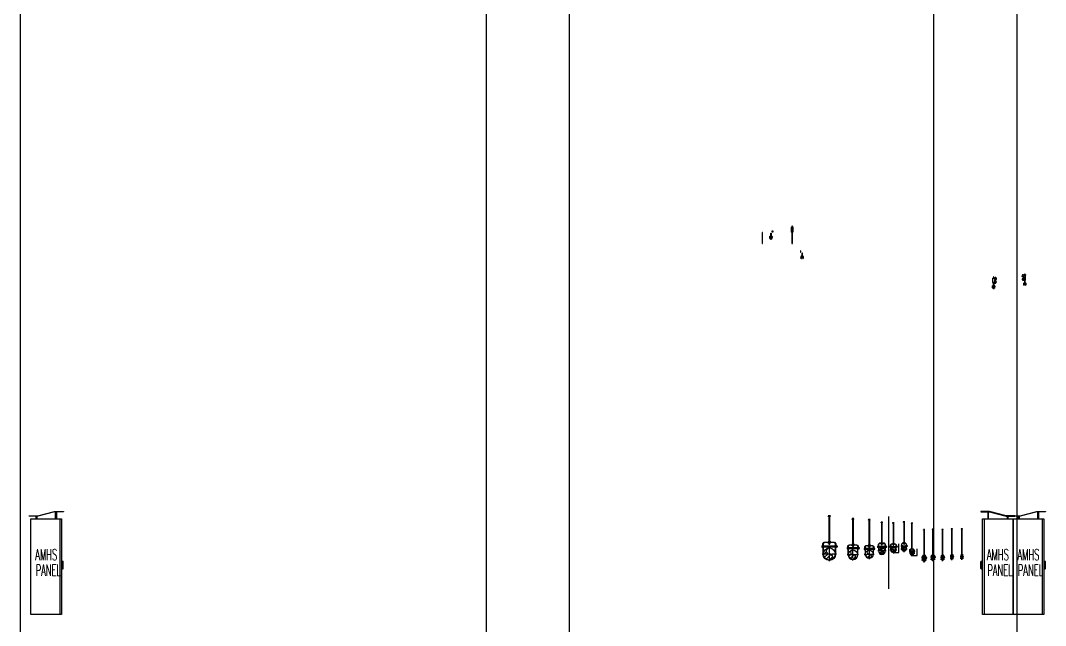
# Model space of a CAD drawing. Header units: millimetres. Extents: x -192235 to 515711, y 45168 to 947868.
# Drawn here: x 149161 to 167633, y 625148 to 636057 of the extents above; entities that cross this region are included whole.
import ezdxf
from ezdxf.enums import TextEntityAlignment as Align

# ---------------------------------------------------------------- set-up
doc = ezdxf.new("R2010")
doc.units = ezdxf.units.MM
doc.header["$LTSCALE"] = 1000
doc.linetypes.add('CENTER', pattern=[50.8, 31.75, -6.35, 6.35, -6.35])
doc.linetypes.add('CENTER2', pattern=[1.125, 0.75, -0.125, 0.125, -0.125])
for name, color, linetype in [('e-eq-100P', 4, 'Continuous'), ('M-PIPE', 3, 'Continuous'), ('MPPIPE', 100, 'Continuous'), ('SM-SEC-Cm$0$SUPPORT', 2, 'Continuous'), ('SUPPORT', 2, 'Continuous')]:
    doc.layers.add(name, color=color, linetype=linetype)
doc.styles.add('aa-txt', font='simplex.shx', dxfattribs={"width": 0.7, "bigfont": 'chineset.shx'})

# ---------------------------------------------------------------- blocks, each defined once
blk = doc.blocks.new('Nut-M10')
for p, q in [((-9, 3), (-11, 2)), ((-11, 2), (-11, 1)), ((-10, 2), (10, 2)), ((-10, 0), (10, 0)), ((-9, 9), (-9, 3)), ((6, 10), (-6, 10)), ((-4, 9), (-4, 3)), ((4, 3), (4, 9)), ((9, 9), (9, 3)), ((9, 3), (11, 2)), ((11, 2), (11, 1))]:
    blk.add_line(p, q)
for centre, radius, start, end in [((-10, 2), 0.5, 90, 180), ((-10, 1), 0.5, 180, 270), ((-6, 7), 3.33, 49.441, 130.559), ((-6, 5), 3.33, 229.441, 310.559), ((0, -2), 12.1, 69.065, 110.935), ((0, 14), 12.1, 249.065, 290.935), ((6, 7), 3.33, 49.441, 130.559), ((6, 5), 3.33, 229.441, 310.559), ((10, 2), 0.5, 0, 90), ((10, 1), 0.5, 270, 0)]:
    blk.add_arc(centre, radius, start, end)
blk = doc.blocks.new('Nut-M8')
for p, q in [((-9, 2), (9, 2)), ((-8, 2), (-9, 2)), ((-9, 1), (-9, 0)), ((-9, 0), (9, 0)), ((-8, 7), (-8, 2)), ((6, 8), (-6, 8)), ((-4, 7), (-4, 2)), ((4, 2), (4, 7)), ((8, 7), (8, 2)), ((8, 2), (9, 2)), ((9, 1), (9, 0))]:
    blk.add_line(p, q)
for centre, radius, start, end in [((-9, 1), 0.4, 90, 180), ((-9, 0), 0.4, 180, 270), ((-6, 5), 3.03, 51.7868, 128.2132), ((-6, 5), 3.03, 231.7868, 308.2132), ((0, -3), 11.2, 70.3471, 109.6529), ((0, 13), 11.2, 250.3471, 289.6529), ((6, 5), 3.03, 51.7868, 128.2132), ((6, 5), 3.03, 231.7868, 308.2132), ((9, 1), 0.4, 0, 90), ((9, 0), 0.4, 270, 0)]:
    blk.add_arc(centre, radius, start, end)
blk = doc.blocks.new('HG-S-r')
blk.add_lwpolyline([(-0.5, 0.3), (0, 0.3), (0, -3.5), (-3.5, -3.5), (-3.5, -5.3), (2.5, -5.3), (2.5, 3), (-3.5, 3), (-3.5, 0.3), (-0.5, 0.3), (-0.5, 0), (-3.5, 0), (-3.5, 0.3)])
blk.add_lwpolyline([(0.9, 5), (0.8, 4.9), (0.8, 4), (1.7, 4), (1.7, 4.9), (1.6, 5)], close=True)
at = {"xscale": 0.1, "yscale": 0.1, "zscale": 0.1}
for name, p in [('Nut-M8', (-2.1, 3)), ('Nut-M10', (1.3, 3))]:
    blk.add_blockref(name, p, dxfattribs=at)
at = {"xscale": 0.1, "yscale": 0.1, "zscale": 0.1, "rotation": 180}
for name, p in [('Nut-M8', (-1.5, -5.3)), ('Nut-M10', (1.3, -5.3))]:
    blk.add_blockref(name, p, dxfattribs=at)
blk = doc.blocks.new('HG-S-l')
blk.add_lwpolyline([(0.5, 0.3), (0, 0.3), (0, -3.5), (3.5, -3.5), (3.5, -5.3), (-2.5, -5.3), (-2.5, 3), (3.5, 3), (3.5, 0.3), (0.5, 0.3), (0.5, 0), (3.5, 0), (3.5, 0.3)])
blk.add_lwpolyline([(-1.6, 5), (-1.7, 4.9), (-1.7, 4), (-0.8, 4), (-0.8, 4.9), (-0.9, 5)], close=True)
at = {"xscale": 0.1, "yscale": 0.1, "zscale": 0.1}
for name, p in [('Nut-M10', (-1.3, 3)), ('Nut-M8', (2.1, 3))]:
    blk.add_blockref(name, p, dxfattribs=at)
at = {"xscale": 0.1, "yscale": 0.1, "zscale": 0.1, "rotation": 180}
for name, p in [('Nut-M10', (-1.3, -5.3)), ('Nut-M8', (1.6, -5.3))]:
    blk.add_blockref(name, p, dxfattribs=at)
blk = doc.blocks.new('hg-f')
for points in [[(-1.1, 0), (-2.2, 0), (-2.2, 0.3), (-1.1, 0.3), (-1.1, 3), (1, 3), (1, 0.3), (2.2, 0.3), (2.2, 0), (1, 0), (1, -5.3), (-1.1, -5.3)], [(-0.8, 2.7), (0.8, 2.7), (0.8, -5), (-0.8, -5)], [(-0.4, 5), (-0.5, 4.9), (-0.5, 4), (0.5, 4), (0.5, 4.9), (0.4, 5)], [(-0.5, -5), (0.5, -5), (0.5, 2.7), (-0.5, 2.7)]]:
    blk.add_lwpolyline(points, close=True)
at = {"xscale": 0.1, "yscale": 0.1, "zscale": 0.1}
blk.add_blockref('Nut-M10', (0, 3), dxfattribs=at)
at = {"xscale": 0.1, "yscale": 0.1, "zscale": 0.1, "rotation": 180}
blk.add_blockref('Nut-M10', (0, -5.3), dxfattribs=at)
blk = doc.blocks.new('AMHS PNL-S-L30-l')
at = {"layer": 'e-eq-100P'}
for p, q in [((520, 1725), (520, 0)), ((550, 952), (570, 952)), ((550, 948), (570, 948)), ((570, 830), (570, 955)), ((580, 830), (580, 955))]:
    blk.add_line(p, q, dxfattribs=at)
for points in [[(124, 1780), (424, 1860), (583, 1860), (583, 1855), (425, 1855), (125, 1775), (-33, 1775), (-33, 1780)], [(442, 1725), (442, 1855), (458, 1855), (458, 1725), (442, 1725)], [(0, 1725), (550, 1725), (550, 0), (0, 0)], [(92, 1725), (92, 1775), (108, 1775), (108, 1725), (92, 1725)]]:
    blk.add_lwpolyline(points, close=True, dxfattribs=at)
for centre, start, end in [((575, 955), 0, 180), ((575, 830), 180, 0)]:
    blk.add_arc(centre, 5, start, end, dxfattribs=at)
at = {"layer": 'e-eq-100P', "style": 'aa-txt', "width": 0.55}
for s, p in [('AMHS', (275, 980)), (' PANEL', (275, 700))]:
    blk.add_text(s, height=200, dxfattribs=at).set_placement(p, align=Align.CENTER)
blk = doc.blocks.new('AMHS PNL-S-L30-r')
at = {"layer": 'e-eq-100P'}
for p, q in [((30, 1725), (30, 0)), ((-30, 830), (-30, 955)), ((-20, 830), (-20, 955)), ((0, 952), (-20, 952)), ((0, 948), (-20, 948))]:
    blk.add_line(p, q, dxfattribs=at)
for points in [[(426, 1780), (126, 1860), (-33, 1860), (-33, 1855), (125, 1855), (425, 1775), (583, 1775), (583, 1780)], [(108, 1725), (108, 1855), (92, 1855), (92, 1725), (108, 1725)], [(0, 1725), (550, 1725), (550, 0), (0, 0)], [(458, 1725), (458, 1775), (442, 1775), (442, 1725), (458, 1725)]]:
    blk.add_lwpolyline(points, close=True, dxfattribs=at)
for centre, start, end in [((-25, 955), 0, 180), ((-25, 830), 180, 0)]:
    blk.add_arc(centre, 5, start, end, dxfattribs=at)
at = {"layer": 'e-eq-100P', "style": 'aa-txt', "width": 0.55}
for s, p in [('AMHS', (275, 980)), (' PANEL', (275, 700))]:
    blk.add_text(s, height=200, dxfattribs=at).set_placement(p, align=Align.CENTER)
blk = doc.blocks.new('Nut-M12')
for p, q in [((-10, 3), (-13, 2)), ((-13, 2), (-13, 1)), ((-12, 2), (12, 2)), ((-12, 0), (12, 0)), ((-10, 11), (-10, 3)), ((8, 12), (-8, 12)), ((-5, 11), (-5, 3)), ((5, 3), (5, 11)), ((10, 11), (10, 3)), ((10, 3), (13, 2)), ((13, 2), (13, 1))]:
    blk.add_line(p, q)
for centre, radius, start, end in [((-12, 2), 0.6, 90, 180), ((-12, 1), 0.6, 180, 270), ((-8, 8), 4.03, 49.8296, 130.1704), ((-8, 6), 4.03, 229.8296, 310.1704), ((0, -3), 14.7, 69.2784, 110.7216), ((0, 17), 14.7, 249.2784, 290.7216), ((8, 8), 4.03, 49.8296, 130.1704), ((8, 6), 4.03, 229.8296, 310.1704), ((12, 2), 0.6, 0, 90), ((12, 1), 0.6, 270, 0)]:
    blk.add_arc(centre, radius, start, end)
blk = doc.blocks.new('Nut-M16')
for p, q in [((-14, 4), (-17, 3)), ((-17, 2), (-17, 1)), ((-16, 3), (16, 3)), ((-16, 0), (16, 0)), ((-14, 15), (-14, 4)), ((10, 16), (-10, 16)), ((-7, 15), (-7, 4)), ((7, 4), (7, 15)), ((14, 15), (14, 4)), ((14, 4), (17, 3)), ((17, 2), (17, 1))]:
    blk.add_line(p, q)
for centre, radius, start, end in [((-16, 2), 0.8, 90, 180), ((-16, 1), 0.8, 180, 270), ((-10, 11), 5.43, 50.3167, 129.6833), ((-10, 9), 5.43, 230.3167, 309.6833), ((0, -4), 19.8, 69.5452, 110.4548), ((0, 23), 19.8, 249.5452, 290.4548), ((10, 11), 5.42, 50.3167, 129.6833), ((10, 9), 5.42, 230.3167, 309.6833), ((16, 2), 0.8, 0, 90), ((16, 1), 0.8, 270, 0)]:
    blk.add_arc(centre, radius, start, end)
blk = doc.blocks.new('Nut-M20')
for p, q in [((-17, 6), (-21, 4)), ((-21, 3), (-21, 1)), ((-20, 4), (20, 4)), ((-20, 0), (20, 0)), ((-17, 18), (-17, 6)), ((13, 20), (-13, 20)), ((-9, 18), (-9, 6)), ((9, 6), (9, 18)), ((17, 18), (17, 6)), ((17, 6), (21, 4)), ((21, 3), (21, 1))]:
    blk.add_line(p, q)
for centre, radius, start, end in [((-20, 3), 1, 90, 180), ((-20, 1), 1, 180, 270), ((-13, 13), 6.66, 49.441, 130.559), ((-13, 11), 6.66, 229.441, 310.559), ((0, -4), 24.2, 69.065, 110.935), ((0, 28), 24.2, 249.065, 290.935), ((13, 13), 6.66, 49.441, 130.559), ((13, 11), 6.66, 229.441, 310.559), ((20, 3), 1, 0, 90), ((20, 1), 1, 270, 0)]:
    blk.add_arc(centre, radius, start, end)
blk = doc.blocks.new('Nut-M6')
for p, q in [((-6, 2), (-7, 1)), ((-7, 1), (-7, 0)), ((-7, 1), (7, 1)), ((-7, 0), (7, 0)), ((-6, 6), (-6, 2)), ((4, 6), (-4, 6)), ((-3, 6), (-3, 2)), ((3, 2), (3, 6)), ((6, 6), (6, 2)), ((6, 2), (7, 1)), ((7, 1), (7, 0))]:
    blk.add_line(p, q)
for centre, radius, start, end in [((-7, 1), 0.3, 90, 180), ((-7, 0), 0.3, 180, 270), ((-4, 4), 2.33, 51.7868, 128.2132), ((-4, 4), 2.33, 231.7868, 308.2132), ((0, -3), 8.58, 70.3471, 109.6529), ((0, 10), 8.58, 250.3471, 289.6529), ((4, 4), 2.33, 51.7868, 128.2132), ((4, 4), 2.33, 231.7868, 308.2132), ((7, 1), 0.3, 0, 90), ((7, 0), 0.3, 270, 0)]:
    blk.add_arc(centre, radius, start, end)

msp = doc.modelspace()

# ---------------------------------------------------------------- hatches: boundary and pattern name
at = {"layer": 'M-PIPE'}
h = msp.add_hatch(dxfattribs=at)
h.set_pattern_fill('ANSI31', color=1, scale=15, style=0)
h.set_pattern_definition([(45, (124940.79, 562344.945), (-33.67596, 33.67596), [])])
edge = h.paths.add_edge_path()
edge.add_arc((163737.69522, 626436.27971), 109.5375, 90, 270)
edge.add_arc((163737.69522, 626381.51096), 54.76875, 270, 450)
edge.add_arc((163737.69522, 626491.04846), 54.76875, 90, 270, ccw=False)
h = msp.add_hatch(dxfattribs=at)
h.set_pattern_fill('ANSI31', color=1, scale=15, style=0)
h.set_pattern_definition([(45, (125829.69, 562344.927), (-33.67596, 33.67596), [])])
edge = h.paths.add_edge_path()
edge.add_arc((164163.43676, 626425.66968), 84.1375, 90, 270)
edge.add_arc((164163.43676, 626383.60093), 42.06875, 270, 450)
edge.add_arc((164163.43676, 626467.73843), 42.06875, 90, 270, ccw=False)
h = msp.add_hatch(dxfattribs=at)
h.set_pattern_fill('ANSI31', color=1, scale=15, style=0)
h.set_pattern_definition([(45, (126569.4, 562386.32), (-33.67596, 33.67596), [])])
edge = h.paths.add_edge_path()
edge.add_arc((164457.14588, 626433.97838), 70.6501, 90, 270)
edge.add_arc((164457.14588, 626398.65333), 35.32505, 270, 450)
edge.add_arc((164457.14588, 626469.30343), 35.32505, 90, 270, ccw=False)
h = msp.add_hatch(dxfattribs=at)
h.set_pattern_fill('ANSI31', color=1, scale=15, style=0)
h.set_pattern_definition([(45, (127368.984, 562434.176), (-33.67596, 33.67596), [])])
edge = h.paths.add_edge_path()
edge.add_arc((164685.22737, 626492.20751), 57.15, 90, 270)
edge.add_arc((164685.22737, 626463.63251), 28.575, 270, 450)
edge.add_arc((164685.22737, 626520.78251), 28.575, 90, 270, ccw=False)
h = msp.add_hatch(dxfattribs=at)
h.set_pattern_fill('ANSI31', color=1, scale=15, style=0)
h.set_pattern_definition([(45, (128348.113, 562466.46), (-33.67596, 33.67596), [])])
edge = h.paths.add_edge_path()
edge.add_arc((164891.71614, 626512.71663), 44.45, 90, 270)
edge.add_arc((164891.71614, 626490.49163), 22.225, 270, 450)
edge.add_arc((164891.71614, 626534.94163), 22.225, 90, 270, ccw=False)
h = msp.add_hatch(dxfattribs=at)
h.set_pattern_fill('ANSI31', color=1, scale=15, style=0)
h.set_pattern_definition([(45, (129455.013, 562424.44), (-33.67596, 33.67596), [])])
edge = h.paths.add_edge_path()
edge.add_arc((165226.68665, 626445.84199), 30.1625, 90, 270)
edge.add_arc((165226.68665, 626430.76074), 15.08125, 270, 450)
edge.add_arc((165226.68665, 626460.92324), 15.08125, 90, 270, ccw=False)
at = {"layer": 'MPPIPE'}
h = msp.add_hatch(dxfattribs=at)
h.set_pattern_fill('ANSI31', color=1, scale=15, style=0)
h.set_pattern_definition([(45, (128951.953, 562501.164), (-33.67596, 33.67596), [])])
edge = h.paths.add_edge_path()
edge.add_arc((165083.86087, 626528.36888), 36.5125, 90, 270)
edge.add_arc((165083.86087, 626510.11263), 18.25625, 270, 450)
edge.add_arc((165083.86087, 626546.62513), 18.25625, 90, 270, ccw=False)
h = msp.add_hatch(dxfattribs=at)
h.set_pattern_fill('ANSI31', color=1, scale=15, style=0)
h.set_pattern_definition([(45, (191397.416, 457311.296), (-33.67596, 33.67596), [])])
edge = h.paths.add_edge_path()
edge.add_arc((165445.33839, 626342.99358), 12.065, 90, 270)
edge.add_arc((165445.33839, 626318.86358), 12.065, -90, 90, ccw=False)
edge.add_arc((165445.33839, 626330.92858), 24.13, 90, 270, ccw=False)
h = msp.add_hatch(dxfattribs=at)
h.set_pattern_fill('ANSI31', color=1, scale=15, style=0)
h.set_pattern_definition([(45, (191925.72, 457327.38), (-33.67596, 33.67596), [])])
edge = h.paths.add_edge_path()
edge.add_arc((165603.01903, 626357.55527), 10.541, 90, 270)
edge.add_arc((165603.01903, 626336.47327), 10.541, -90, 90, ccw=False)
edge.add_arc((165603.01903, 626347.01427), 21.082, 90, 270, ccw=False)
h = msp.add_hatch(dxfattribs=at)
h.set_pattern_fill('ANSI31', color=1, scale=10, style=0)
h.set_pattern_definition([(45, (192486.55, 463077.382), (-22.45064, 22.45064), [])])
edge = h.paths.add_edge_path()
edge.add_arc((165778.30875, 626355.36452), 8.35025, 90, 270)
edge.add_arc((165778.30875, 626338.66402), 8.35025, -90, 90, ccw=False)
edge.add_arc((165778.30875, 626347.01427), 16.7005, 90, 270, ccw=False)
h = msp.add_hatch(dxfattribs=at)
h.set_pattern_fill('ANSI31', color=1, scale=10)
h.set_pattern_definition([(45, (193061.687, 463089.18), (-22.45064, 22.45064), [])])
edge = h.paths.add_edge_path()
edge.add_arc((165945.72223, 626358.81297), 13.335, 90, 270, ccw=False)
edge.add_arc((165945.72223, 626365.48047), 6.6675, 90, 270)
edge.add_arc((165945.72223, 626352.14547), 6.6675, -90, 90, ccw=False)
h = msp.add_hatch(dxfattribs=at)
h.set_pattern_fill('ANSI31', color=1, scale=10, style=0)
h.set_pattern_definition([(45, (193689.946, 453842.17), (-22.4506403, 22.4506403), [])])
edge = h.paths.add_edge_path()
edge.add_arc((166125.54388, 626367.13649), 5.334, 90, 270)
edge.add_arc((166125.54388, 626356.46849), 5.334, -90, 90, ccw=False)
edge.add_arc((166125.54388, 626361.80249), 10.668, 90, 270, ccw=False)

# ---------------------------------------------------------------- linework, layer by layer
for p, q in [((149161, 488079.7429), (149161, 756939.10946)), ((157557, 488079.7429), (157557, 756939.10946)), ((159056.99984, 488079.7429), (159056.99984, 756939.10946)), ((165622.25266, 488079.7429), (165622.25266, 756939.10946)), ((167121.81123, 488079.7429), (167121.81123, 756939.10946)), ((164805.29257, 627114.63755), (164805.29257, 625806.49862)), ((164986.85543, 626464.26663), (164986.85543, 626621.26663)), ((164891.71614, 626464.26663), (164986.85543, 626464.26663)), ((165226.68665, 626412.67949), (165322.65517, 626412.67949)), ((165322.65517, 626412.67949), (165322.65517, 626527.67949))]:
    msp.add_line(p, q)
at = {"layer": 'M-PIPE', "color": 1, "linetype": 'CENTER2', "ltscale": 0.05}
for p, q in [((164891.71614, 626577.16663), (164891.71614, 626448.26663)), ((163867.23272, 626436.27971), (163608.15772, 626436.27971)), ((163737.69522, 626306.74221), (163737.69522, 626565.81721)), ((164059.29926, 626425.66968), (164267.57426, 626425.66968)), ((164163.43676, 626321.53218), (164163.43676, 626529.80718)), ((164366.49578, 626433.97838), (164547.79598, 626433.97838)), ((164457.14588, 626524.62848), (164457.14588, 626343.32828)), ((164762.37737, 626492.20751), (164608.07737, 626492.20751)), ((164685.22737, 626569.35751), (164685.22737, 626415.05751)), ((164827.26614, 626512.71663), (164956.16614, 626512.71663))]:
    msp.add_line(p, q, dxfattribs=at)
at = {"layer": 'M-PIPE', "color": 1, "linetype": 'CENTER2', "ltscale": 0.03}
for p, q in [((165276.84915, 626445.84199), (165176.52415, 626445.84199)), ((165226.68665, 626395.67949), (165226.68665, 626496.00449))]:
    msp.add_line(p, q, dxfattribs=at)
at = {"layer": 'M-PIPE'}
for points in [[(163737.69522, 626326.74221, -1), (163737.69522, 626545.81721, 1), (163737.69522, 626436.27971, -1)], [(164163.43676, 626341.53218, -1), (164163.43676, 626509.80718, 1), (164163.43676, 626425.66968, -1)], [(164457.14588, 626504.62848, 1), (164457.14588, 626433.97838, -1), (164457.14588, 626363.32828, -1)], [(164685.22737, 626549.35751, 1), (164685.22737, 626492.20751, -1), (164685.22737, 626435.05751, -1)], [(164891.71614, 626557.16663, 1), (164891.71614, 626512.71663, -1), (164891.71614, 626468.26663, -1)], [(165226.68665, 626476.00449, 1), (165226.68665, 626445.84199, -1), (165226.68665, 626415.67949, -1)]]:
    msp.add_lwpolyline(points, format="xyb", close=True, dxfattribs=at)
for centre, radius in [((163737.69522, 626436.27971), 109.5375), ((164163.43676, 626425.66968), 84.1375), ((164457.14588, 626433.97838), 70.6501), ((164685.22737, 626492.20751), 57.15), ((164891.71614, 626512.71663), 44.45), ((165226.68665, 626445.84199), 30.1625)]:
    msp.add_circle(centre, radius, dxfattribs=at)
at = {"layer": 'MPPIPE', "color": 1, "linetype": 'CENTER2', "ltscale": 0.04}
for p, q in [((165083.86087, 626471.85638), (165083.86087, 626584.88138)), ((165027.34837, 626528.36888), (165140.37337, 626528.36888))]:
    msp.add_line(p, q, dxfattribs=at)
at = {"layer": 'MPPIPE', "color": 1, "linetype": 'CENTER2', "ltscale": 0.03}
for p, q in [((165603.01903, 626305.93227), (165603.01903, 626388.09627)), ((165401.20839, 626330.92858), (165489.46839, 626330.92858)), ((165445.33839, 626286.79858), (165445.33839, 626375.05858)), ((165561.93703, 626347.01427), (165644.10103, 626347.01427))]:
    msp.add_line(p, q, dxfattribs=at)
at = {"layer": 'MPPIPE', "color": 1, "linetype": 'CENTER2', "ltscale": 0.02}
for p, q in [((165945.72223, 626325.47797), (165945.72223, 626392.14797)), ((166125.54388, 626331.13449), (166125.54388, 626392.47049)), ((165741.60825, 626347.01427), (165815.00925, 626347.01427)), ((165778.30875, 626310.31377), (165778.30875, 626383.71477)), ((165912.38723, 626358.81297), (165979.05723, 626358.81297)), ((166094.87588, 626361.80249), (166156.21188, 626361.80249))]:
    msp.add_line(p, q, dxfattribs=at)
at = {"layer": 'MPPIPE'}
for points in [[(165083.86087, 626491.85638, 1), (165083.86087, 626528.36888, -1), (165083.86087, 626564.88138, 1)], [(165445.33839, 626355.05858, 1), (165445.33839, 626330.92858, -1), (165445.33839, 626306.79858, -1)], [(165603.01903, 626368.09627, 1), (165603.01903, 626347.01427, -1), (165603.01903, 626325.93227, -1)], [(165778.30875, 626363.71477, 1), (165778.30875, 626347.01427, -1), (165778.30875, 626330.31377, -1)], [(165945.72223, 626345.47797, -1), (165945.72223, 626372.14797, 1), (165945.72223, 626358.81297, -1)], [(166125.54388, 626372.47049, 1), (166125.54388, 626361.80249, -1), (166125.54388, 626351.13449, -1)]]:
    msp.add_lwpolyline(points, format="xyb", close=True, dxfattribs=at)
for centre, radius in [((165083.86087, 626528.36888), 36.5125), ((165445.33839, 626330.92858), 24.13), ((165603.01903, 626347.01427), 21.082), ((165778.30875, 626347.01427), 16.7005), ((165945.72223, 626358.81297), 13.335), ((166125.54388, 626361.80249), 10.668)]:
    msp.add_circle(centre, radius, dxfattribs=at)
at = {"layer": 'SM-SEC-Cm$0$SUPPORT'}
for points in [[(162690.10144, 632158.36511), (162680.57644, 632158.36511), (162680.57644, 632221.50838), (162690.10144, 632221.50838)], [(163242.29149, 631798.1274), (163251.81649, 631798.1274), (163251.81649, 631864.27066), (163242.29149, 631864.27066)], [(167255.73614, 631316.62127), (167265.26114, 631316.62127), (167265.26114, 631382.76453), (167255.73614, 631382.76453)], [(166703.54609, 631267.32754), (166694.02109, 631267.32754), (166694.02109, 631330.4708), (166703.54609, 631330.4708)]]:
    msp.add_lwpolyline(points, close=True, dxfattribs=at)
at = {"layer": 'SUPPORT', "linetype": 'CENTER', "ltscale": 0.1}
for p, q in [((162530.50325, 632036.12269), (162530.50325, 632231.62269)), ((163069.12897, 632036.12269), (163069.12897, 632231.62269))]:
    msp.add_line(p, q, dxfattribs=at)
at = {"layer": 'SUPPORT', "linetype": 'CENTER', "ltscale": 0.05}
for p, q in [((162685.33894, 632158.36511), (162685.33894, 632221.50838)), ((163247.05399, 631798.1274), (163247.05399, 631864.27066)), ((167260.49864, 631316.62127), (167260.49864, 631382.76453)), ((166698.78359, 631267.32754), (166698.78359, 631330.4708))]:
    msp.add_line(p, q, dxfattribs=at)
at = {"layer": 'SUPPORT', "linetype": 'CENTER2', "ltscale": 0.05}
for p, q in [((163737.69522, 626669.74221), (163737.69522, 627106.74221)), ((164163.43676, 626621.53218), (164163.43676, 627058.53218)), ((164457.14588, 626606.32828), (164457.14588, 627043.32828)), ((164685.22737, 626643.05751), (164685.22737, 626998.05751)), ((164891.71614, 626633.26663), (164891.71614, 626988.26663)), ((165083.86087, 626650.85638), (165083.86087, 627005.85638)), ((165226.68665, 626537.67949), (165226.68665, 626986.37949)), ((165445.33839, 626417.79858), (165445.33839, 626866.49858)), ((165603.01903, 626428.93227), (165603.01903, 626877.63227)), ((165778.30875, 626423.31377), (165778.30875, 626872.01377)), ((165945.72223, 626433.87797), (165945.72223, 626882.57797)), ((166125.54388, 626432.53449), (166125.54388, 626881.23449)), ((163847.23272, 626571.80471), (163628.15772, 626571.80471)), ((165047.34837, 626582.09388), (165120.37337, 626582.09388)), ((164247.57426, 626540.18218), (164079.29926, 626540.18218)), ((164527.79598, 626527.97828), (164386.49578, 626527.97828)), ((164742.37737, 626567.70751), (164628.07737, 626567.70751)), ((164847.26614, 626568.50413), (164936.16614, 626568.50413)), ((165196.52415, 626487.71074), (165256.84915, 626487.71074))]:
    msp.add_line(p, q, dxfattribs=at)
at = {"layer": 'SUPPORT', "linetype": 'CENTER2', "ltscale": 0.02}
for p, q in [((165932.38723, 626388.70297), (165959.05723, 626388.70297)), ((165761.60825, 626377.34502), (165795.00925, 626377.34502))]:
    msp.add_line(p, q, dxfattribs=at)
at = {"layer": 'SUPPORT', "linetype": 'CENTER2', "ltscale": 0.01}
msp.add_line((166114.87588, 626388.35949), (166136.21188, 626388.35949), dxfattribs=at)
at = {"layer": 'SUPPORT', "linetype": 'CENTER2', "ltscale": 0.03}
for p, q in [((165421.20839, 626368.82983), (165469.46839, 626368.82983)), ((165581.93703, 626380.96352), (165624.10103, 626380.96352))]:
    msp.add_line(p, q, dxfattribs=at)
at = {"layer": 'SUPPORT'}
for points in [[(162535.26575, 632036.12269), (162535.26575, 632231.62269), (162525.74075, 632231.62269), (162525.74075, 632036.12269)], [(162709.83894, 632239.50838), (162709.83894, 632265.50838), (162716.83894, 632265.50838), (162716.83894, 632239.50838)], [(163073.89147, 632036.12269), (163073.89147, 632231.62269), (163064.36647, 632231.62269), (163064.36647, 632036.12269)], [(163222.55399, 631882.27066), (163222.55399, 631905.27066), (163215.55399, 631905.27066), (163215.55399, 631882.27066)], [(166723.28359, 631348.4708), (166723.28359, 631374.4708), (166730.28359, 631374.4708), (166730.28359, 631348.4708)], [(167235.99864, 631400.76453), (167235.99864, 631423.76453), (167228.99864, 631423.76453), (167228.99864, 631400.76453)], [(163728.17022, 627106.74221), (163728.17022, 626669.74221), (163747.22022, 626669.74221), (163747.22022, 627106.74221)], [(164155.49926, 627058.53218), (164155.49926, 626621.53218), (164171.37426, 626621.53218), (164171.37426, 627058.53218)], [(164449.20838, 627043.32828), (164449.20838, 626606.32828), (164465.08338, 626606.32828), (164465.08338, 627043.32828)], [(164678.87737, 626998.05751), (164678.87737, 626643.05751), (164691.57737, 626643.05751), (164691.57737, 626998.05751)], [(164885.36614, 626988.26663), (164885.36614, 626633.26663), (164898.06614, 626633.26663), (164898.06614, 626988.26663)], [(165077.51087, 627005.85638), (165077.51087, 626650.85638), (165090.21087, 626650.85638), (165090.21087, 627005.85638)], [(165221.92415, 626537.67949), (165231.44915, 626537.67949), (165231.44915, 626986.37949), (165221.92415, 626986.37949)], [(165440.57589, 626417.79858), (165450.10089, 626417.79858), (165450.10089, 626866.49858), (165440.57589, 626866.49858)], [(165598.25653, 626428.93227), (165607.78153, 626428.93227), (165607.78153, 626877.63227), (165598.25653, 626877.63227)], [(165773.54625, 626423.31377), (165783.07125, 626423.31377), (165783.07125, 626872.01377), (165773.54625, 626872.01377)], [(165940.95973, 626433.87797), (165950.48473, 626433.87797), (165950.48473, 626882.57797), (165940.95973, 626882.57797)], [(166120.78138, 626432.53449), (166130.30638, 626432.53449), (166130.30638, 626881.23449), (166120.78138, 626881.23449)], [(163618.15772, 626548.74221), (163618.15772, 626621.22749), (163646.67244, 626649.74221), (163828.718, 626649.74221), (163857.23272, 626621.22749), (163857.23272, 626548.74221), (163851.23272, 626548.74221), (163851.23272, 626618.74221), (163826.23272, 626643.74221), (163649.15772, 626643.74221), (163624.15772, 626618.74221), (163624.15772, 626548.74221)], [(163628.15772, 626563.86721), (163847.23272, 626563.86721), (163847.23272, 626579.74221), (163628.15772, 626579.74221)], [(163746.22022, 626613.74221), (163747.22022, 626614.74221), (163747.22022, 626623.74221), (163728.17022, 626623.74221), (163728.17022, 626614.74221), (163729.17022, 626613.74221)], [(163883.23272, 626578.74221), (163882.23272, 626579.74221), (163873.23272, 626579.74221), (163873.23272, 626563.86721), (163882.23272, 626563.86721), (163883.23272, 626564.86721)], [(164251.57426, 626580.53218), (164232.57426, 626599.53218), (164094.29926, 626599.53218), (164075.29926, 626580.53218), (164075.29926, 626520.53218), (164069.29926, 626520.53218), (164069.29926, 626583.01746), (164091.81397, 626605.53218), (164235.05954, 626605.53218), (164257.57426, 626583.01746), (164257.57426, 626520.53218), (164251.57426, 626520.53218)], [(164170.37426, 626573.53218), (164171.37426, 626574.53218), (164171.37426, 626583.53218), (164155.49926, 626583.53218), (164155.49926, 626574.53218), (164156.49926, 626573.53218)], [(164376.49578, 626570.81357), (164396.0105, 626590.32828), (164518.28126, 626590.32828), (164537.79598, 626570.81357), (164537.79598, 626508.32828), (164531.79598, 626508.32828), (164531.79598, 626568.32828), (164515.79598, 626584.32828), (164398.49578, 626584.32828), (164382.49578, 626568.32828), (164382.49578, 626508.32828), (164376.49578, 626508.32828)], [(164624.07737, 626548.05751), (164624.07737, 626608.05751), (164641.07737, 626625.05751), (164729.37737, 626625.05751), (164746.37737, 626608.05751), (164746.37737, 626548.05751), (164752.37737, 626548.05751), (164752.37737, 626610.5428), (164731.86265, 626631.05751), (164638.59209, 626631.05751), (164618.07737, 626610.5428), (164618.07737, 626548.05751)], [(164628.07737, 626561.35751), (164742.37737, 626561.35751), (164742.37737, 626574.05751), (164628.07737, 626574.05751)], [(164690.57737, 626605.05751), (164691.57737, 626606.05751), (164691.57737, 626615.05751), (164678.87737, 626615.05751), (164678.87737, 626606.05751), (164679.87737, 626605.05751)], [(164774.37737, 626573.05751), (164773.37737, 626574.05751), (164764.37737, 626574.05751), (164764.37737, 626561.35751), (164773.37737, 626561.35751), (164774.37737, 626562.35751)], [(164924.16614, 626617.26663), (164859.26614, 626617.26663), (164843.26614, 626601.26663), (164843.26614, 626553.76663), (164839.26614, 626553.76663), (164839.26614, 626602.92349), (164857.60929, 626621.26663), (164925.823, 626621.26663), (164944.16614, 626602.92349), (164944.16614, 626553.76663), (164940.16614, 626553.76663), (164940.16614, 626601.26663)], [(164847.26614, 626563.74163), (164847.26614, 626573.26663), (164936.16614, 626573.26663), (164936.16614, 626563.74163)], [(164897.06614, 626595.26663), (164898.06614, 626596.26663), (164898.06614, 626605.26663), (164885.36614, 626605.26663), (164885.36614, 626596.26663), (164886.36614, 626595.26663)], [(164964.16614, 626572.26663), (164963.16614, 626573.26663), (164954.16614, 626573.26663), (164954.16614, 626563.74163), (164963.16614, 626563.74163), (164964.16614, 626564.74163)], [(165124.37337, 626567.35638), (165128.37337, 626567.35638), (165128.37337, 626616.51323), (165106.03022, 626638.85638), (165061.69151, 626638.85638), (165039.34837, 626616.51323), (165039.34837, 626567.35638), (165043.34837, 626567.35638), (165043.34837, 626614.85638), (165063.34837, 626634.85638), (165104.37337, 626634.85638), (165124.37337, 626614.85638)], [(165047.34837, 626577.33138), (165047.34837, 626586.85638), (165120.37337, 626586.85638), (165120.37337, 626577.33138)], [(165089.21087, 626612.85638), (165090.21087, 626613.85638), (165090.21087, 626622.85638), (165077.51087, 626622.85638), (165077.51087, 626613.85638), (165078.51087, 626612.85638)], [(165148.37337, 626585.85638), (165147.37337, 626586.85638), (165138.37337, 626586.85638), (165138.37337, 626577.33138), (165147.37337, 626577.33138), (165148.37337, 626578.33138)], [(164079.29926, 626533.83218), (164247.57426, 626533.83218), (164247.57426, 626546.53218), (164079.29926, 626546.53218)], [(164279.57426, 626545.53218), (164278.57426, 626546.53218), (164269.57426, 626546.53218), (164269.57426, 626533.83218), (164278.57426, 626533.83218), (164279.57426, 626534.83218)], [(164386.49578, 626521.62828), (164527.79598, 626521.62828), (164527.79598, 626534.32828), (164386.49578, 626534.32828)], [(164464.08338, 626558.32828), (164465.08338, 626559.32828), (164465.08338, 626568.32828), (164449.20838, 626568.32828), (164449.20838, 626559.32828), (164450.20838, 626558.32828)], [(164559.79598, 626533.32828), (164558.79598, 626534.32828), (164549.79598, 626534.32828), (164549.79598, 626521.62828), (164558.79598, 626521.62828), (164559.79598, 626522.62828)], [(165249.45684, 626524.67949), (165203.91645, 626524.67949), (165193.52415, 626518.67949), (165193.52415, 626472.67949), (165190.52415, 626472.67949), (165190.52415, 626520.41154), (165203.1126, 626527.67949), (165250.26069, 626527.67949), (165262.84915, 626520.41154), (165262.84915, 626472.67949), (165259.84915, 626472.67949), (165259.84915, 626518.67949)], [(165196.52415, 626483.74199), (165196.52415, 626491.67949), (165256.84915, 626491.67949), (165256.84915, 626483.74199)], [(165230.44915, 626504.67949), (165231.44915, 626505.67949), (165231.44915, 626514.67949), (165221.92415, 626514.67949), (165221.92415, 626505.67949), (165222.92415, 626504.67949)], [(165280.84915, 626490.67949), (165279.84915, 626491.67949), (165270.84915, 626491.67949), (165270.84915, 626483.74199), (165279.84915, 626483.74199), (165280.84915, 626484.74199)], [(165423.20839, 626404.79858), (165467.46839, 626404.79858), (165472.46839, 626399.79858), (165472.46839, 626353.79858), (165475.46839, 626353.79858), (165475.46839, 626401.04122), (165468.71103, 626407.79858), (165421.96575, 626407.79858), (165415.20839, 626401.04122), (165415.20839, 626353.79858), (165418.20839, 626353.79858), (165418.20839, 626399.79858)], [(165449.10089, 626384.79858), (165450.10089, 626385.79858), (165450.10089, 626394.79858), (165440.57589, 626394.79858), (165440.57589, 626385.79858), (165441.57589, 626384.79858)], [(165630.10103, 626365.93227), (165627.10103, 626365.93227), (165627.10103, 626411.93227), (165623.10103, 626415.93227), (165582.93703, 626415.93227), (165578.93703, 626411.93227), (165578.93703, 626365.93227), (165575.93703, 626365.93227), (165575.93703, 626413.17491), (165581.69439, 626418.93227), (165624.34367, 626418.93227), (165630.10103, 626413.17491)], [(165606.78153, 626395.93227), (165607.78153, 626396.93227), (165607.78153, 626405.93227), (165598.25653, 626405.93227), (165598.25653, 626396.93227), (165599.25653, 626395.93227)], [(165758.60825, 626405.31377), (165763.60825, 626410.31377), (165793.00925, 626410.31377), (165798.00925, 626405.31377), (165798.00925, 626362.31377), (165801.00925, 626362.31377), (165801.00925, 626406.55641), (165794.2519, 626413.31377), (165762.36561, 626413.31377), (165755.60825, 626406.55641), (165755.60825, 626362.31377), (165758.60825, 626362.31377)], [(165782.07125, 626390.31377), (165783.07125, 626391.31377), (165783.07125, 626400.31377), (165773.54625, 626400.31377), (165773.54625, 626391.31377), (165774.54625, 626390.31377)], [(165932.90492, 626421.27797), (165929.78723, 626415.87797), (165929.78723, 626376.37797), (165927.18723, 626376.37797), (165927.18723, 626416.57464), (165931.40381, 626423.87797), (165960.04065, 626423.87797), (165964.25723, 626416.57464), (165964.25723, 626376.37797), (165961.65723, 626376.37797), (165961.65723, 626415.87797), (165958.53954, 626421.27797)], [(165932.38723, 626385.52797), (165932.38723, 626391.87797), (165959.05723, 626391.87797), (165959.05723, 626385.52797)], [(165949.48473, 626401.27797), (165950.48473, 626402.27797), (165950.48473, 626411.27797), (165940.95973, 626411.27797), (165940.95973, 626402.27797), (165941.95973, 626401.27797)], [(165980.25723, 626390.87797), (165979.25723, 626391.87797), (165970.25723, 626391.87797), (165970.25723, 626385.52797), (165979.25723, 626385.52797), (165980.25723, 626386.52797)], [(166114.81622, 626419.93449), (166136.27154, 626419.93449), (166138.81188, 626415.53449), (166138.81188, 626376.03449), (166141.41188, 626376.03449), (166141.41188, 626416.23116), (166137.77265, 626422.53449), (166113.31511, 626422.53449), (166109.67588, 626416.23116), (166109.67588, 626376.03449), (166112.27588, 626376.03449), (166112.27588, 626415.53449)], [(166114.87588, 626385.18449), (166114.87588, 626391.53449), (166136.21188, 626391.53449), (166136.21188, 626385.18449)], [(166129.30638, 626399.93449), (166130.30638, 626400.93449), (166130.30638, 626409.93449), (166120.78138, 626409.93449), (166120.78138, 626400.93449), (166121.78138, 626399.93449)], [(166157.41188, 626390.53449), (166156.41188, 626391.53449), (166147.41188, 626391.53449), (166147.41188, 626385.18449), (166156.41188, 626385.18449), (166157.41188, 626386.18449)], [(165421.20839, 626364.86108), (165421.20839, 626372.79858), (165469.46839, 626372.79858), (165469.46839, 626364.86108)], [(165493.46839, 626371.79858), (165492.46839, 626372.79858), (165483.46839, 626372.79858), (165483.46839, 626364.86108), (165492.46839, 626364.86108), (165493.46839, 626365.86108)], [(165581.93703, 626376.99477), (165581.93703, 626384.93227), (165624.10103, 626384.93227), (165624.10103, 626376.99477)], [(165648.10103, 626383.93227), (165647.10103, 626384.93227), (165638.10103, 626384.93227), (165638.10103, 626376.99477), (165647.10103, 626376.99477), (165648.10103, 626377.99477)], [(165761.60825, 626373.37627), (165761.60825, 626381.31377), (165795.00925, 626381.31377), (165795.00925, 626373.37627)], [(165819.00925, 626380.31377), (165818.00925, 626381.31377), (165809.00925, 626381.31377), (165809.00925, 626373.37627), (165818.00925, 626373.37627), (165819.00925, 626374.37627)]]:
    msp.add_lwpolyline(points, close=True, dxfattribs=at)
for points in [[(162701.30944, 632165.50838, -0.4142135624), (162705.97644, 632160.84138), (162705.97644, 632149.55038, -0.4142135624), (162701.30944, 632144.88338), (162669.36844, 632144.88338, -0.4142135624), (162664.70144, 632149.55038), (162664.70144, 632160.84138, -0.4142135624), (162669.36844, 632165.50838), (162669.55944, 632165.50838, -0.4142135624), (162674.22644, 632160.84138), (162674.22644, 632159.36463, -0.4142135624), (162673.22644, 632158.36463), (162672.55944, 632158.36463, -0.4142135624), (162671.55944, 632159.36463), (162671.55944, 632160.84138, 0.4142135624), (162669.55944, 632162.84138), (162669.36844, 632162.84138, 0.4142135624), (162667.36844, 632160.84138), (162667.36844, 632149.55038, 0.4142135624), (162669.36844, 632147.55038), (162701.30944, 632147.55038, 0.4142135624), (162703.30944, 632149.55038), (162703.30944, 632160.84138, 0.4142135624), (162701.30944, 632162.84138), (162701.11844, 632162.84138, 0.4142135624), (162699.11844, 632160.84138), (162699.11844, 632159.36463, -0.4142135624), (162698.11844, 632158.36463), (162697.45144, 632158.36463, -0.4142135624), (162696.45144, 632159.36463), (162696.45144, 632160.84138, -0.4142135624), (162701.11844, 632165.50838)], [(162701.30944, 632124.25838, 0.4142135624), (162705.97644, 632128.92538), (162705.97644, 632140.21638, 0.4142135624), (162701.30944, 632144.88338), (162669.36844, 632144.88338, 0.4142135624), (162664.70144, 632140.21638), (162664.70144, 632128.92538, 0.4142135624), (162669.36844, 632124.25838), (162669.55944, 632124.25838, 0.4142135624), (162674.22644, 632128.92538), (162674.22644, 632130.40213, 0.4142135624), (162673.22644, 632131.40213), (162672.55944, 632131.40213, 0.4142135624), (162671.55944, 632130.40213), (162671.55944, 632128.92538, -0.4142135624), (162669.55944, 632126.92538), (162669.36844, 632126.92538, -0.4142135624), (162667.36844, 632128.92538), (162667.36844, 632140.21638, -0.4142135624), (162669.36844, 632142.21638), (162701.30944, 632142.21638, -0.4142135624), (162703.30944, 632140.21638), (162703.30944, 632128.92538, -0.4142135624), (162701.30944, 632126.92538), (162701.11844, 632126.92538, -0.4142135624), (162699.11844, 632128.92538), (162699.11844, 632130.40213, 0.4142135624), (162698.11844, 632131.40213), (162697.45144, 632131.40213, 0.4142135624), (162696.45144, 632130.40213), (162696.45144, 632128.92538, 0.4142135624), (162701.11844, 632124.25838)], [(163231.08349, 631805.27067, 0.4142135624), (163226.41649, 631800.60367), (163226.41649, 631789.31267, 0.4142135624), (163231.08349, 631784.64567), (163263.02449, 631784.64567, 0.4142135624), (163267.69149, 631789.31267), (163267.69149, 631800.60367, 0.4142135624), (163263.02449, 631805.27067), (163262.83349, 631805.27067, 0.4142135624), (163258.16649, 631800.60367), (163258.16649, 631799.12692, 0.4142135624), (163259.16649, 631798.12692), (163259.83349, 631798.12692, 0.4142135624), (163260.83349, 631799.12692), (163260.83349, 631800.60367, -0.4142135624), (163262.83349, 631802.60367), (163263.02449, 631802.60367, -0.4142135624), (163265.02449, 631800.60367), (163265.02449, 631789.31267, -0.4142135624), (163263.02449, 631787.31267), (163231.08349, 631787.31267, -0.4142135624), (163229.08349, 631789.31267), (163229.08349, 631800.60367, -0.4142135624), (163231.08349, 631802.60367), (163231.27449, 631802.60367, -0.4142135624), (163233.27449, 631800.60367), (163233.27449, 631799.12692, 0.4142135624), (163234.27449, 631798.12692), (163234.94149, 631798.12692, 0.4142135624), (163235.94149, 631799.12692), (163235.94149, 631800.60367, 0.4142135624), (163231.27449, 631805.27067)], [(163231.08349, 631764.02067, -0.4142135624), (163226.41649, 631768.68767), (163226.41649, 631779.97867, -0.4142135624), (163231.08349, 631784.64567), (163263.02449, 631784.64567, -0.4142135624), (163267.69149, 631779.97867), (163267.69149, 631768.68767, -0.4142135624), (163263.02449, 631764.02067), (163262.83349, 631764.02067, -0.4142135624), (163258.16649, 631768.68767), (163258.16649, 631770.16442, -0.4142135624), (163259.16649, 631771.16442), (163259.83349, 631771.16442, -0.4142135624), (163260.83349, 631770.16442), (163260.83349, 631768.68767, 0.4142135624), (163262.83349, 631766.68767), (163263.02449, 631766.68767, 0.4142135624), (163265.02449, 631768.68767), (163265.02449, 631779.97867, 0.4142135624), (163263.02449, 631781.97867), (163231.08349, 631781.97867, 0.4142135624), (163229.08349, 631779.97867), (163229.08349, 631768.68767, 0.4142135624), (163231.08349, 631766.68767), (163231.27449, 631766.68767, 0.4142135624), (163233.27449, 631768.68767), (163233.27449, 631770.16442, -0.4142135624), (163234.27449, 631771.16442), (163234.94149, 631771.16442, -0.4142135624), (163235.94149, 631770.16442), (163235.94149, 631768.68767, -0.4142135624), (163231.27449, 631764.02067)], [(166714.75409, 631274.47081, -0.4142135624), (166719.42109, 631269.80381), (166719.42109, 631258.51281, -0.4142135624), (166714.75409, 631253.84581), (166682.81309, 631253.84581, -0.4142135624), (166678.14609, 631258.51281), (166678.14609, 631269.80381, -0.4142135624), (166682.81309, 631274.47081), (166683.00409, 631274.47081, -0.4142135624), (166687.67109, 631269.80381), (166687.67109, 631268.32706, -0.4142135624), (166686.67109, 631267.32706), (166686.00409, 631267.32706, -0.4142135624), (166685.00409, 631268.32706), (166685.00409, 631269.80381, 0.4142135624), (166683.00409, 631271.80381), (166682.81309, 631271.80381, 0.4142135624), (166680.81309, 631269.80381), (166680.81309, 631258.51281, 0.4142135624), (166682.81309, 631256.51281), (166714.75409, 631256.51281, 0.4142135624), (166716.75409, 631258.51281), (166716.75409, 631269.80381, 0.4142135624), (166714.75409, 631271.80381), (166714.56309, 631271.80381, 0.4142135624), (166712.56309, 631269.80381), (166712.56309, 631268.32706, -0.4142135624), (166711.56309, 631267.32706), (166710.89609, 631267.32706, -0.4142135624), (166709.89609, 631268.32706), (166709.89609, 631269.80381, -0.4142135624), (166714.56309, 631274.47081)], [(166714.75409, 631233.22081, 0.4142135624), (166719.42109, 631237.88781), (166719.42109, 631249.17881, 0.4142135624), (166714.75409, 631253.84581), (166682.81309, 631253.84581, 0.4142135624), (166678.14609, 631249.17881), (166678.14609, 631237.88781, 0.4142135624), (166682.81309, 631233.22081), (166683.00409, 631233.22081, 0.4142135624), (166687.67109, 631237.88781), (166687.67109, 631239.36456, 0.4142135624), (166686.67109, 631240.36456), (166686.00409, 631240.36456, 0.4142135624), (166685.00409, 631239.36456), (166685.00409, 631237.88781, -0.4142135624), (166683.00409, 631235.88781), (166682.81309, 631235.88781, -0.4142135624), (166680.81309, 631237.88781), (166680.81309, 631249.17881, -0.4142135624), (166682.81309, 631251.17881), (166714.75409, 631251.17881, -0.4142135624), (166716.75409, 631249.17881), (166716.75409, 631237.88781, -0.4142135624), (166714.75409, 631235.88781), (166714.56309, 631235.88781, -0.4142135624), (166712.56309, 631237.88781), (166712.56309, 631239.36456, 0.4142135624), (166711.56309, 631240.36456), (166710.89609, 631240.36456, 0.4142135624), (166709.89609, 631239.36456), (166709.89609, 631237.88781, 0.4142135624), (166714.56309, 631233.22081)], [(167244.52814, 631323.76454, 0.4142135624), (167239.86114, 631319.09754), (167239.86114, 631307.80654, 0.4142135624), (167244.52814, 631303.13954), (167276.46914, 631303.13954, 0.4142135624), (167281.13614, 631307.80654), (167281.13614, 631319.09754, 0.4142135624), (167276.46914, 631323.76454), (167276.27814, 631323.76454, 0.4142135624), (167271.61114, 631319.09754), (167271.61114, 631317.62079, 0.4142135624), (167272.61114, 631316.62079), (167273.27814, 631316.62079, 0.4142135624), (167274.27814, 631317.62079), (167274.27814, 631319.09754, -0.4142135624), (167276.27814, 631321.09754), (167276.46914, 631321.09754, -0.4142135624), (167278.46914, 631319.09754), (167278.46914, 631307.80654, -0.4142135624), (167276.46914, 631305.80654), (167244.52814, 631305.80654, -0.4142135624), (167242.52814, 631307.80654), (167242.52814, 631319.09754, -0.4142135624), (167244.52814, 631321.09754), (167244.71914, 631321.09754, -0.4142135624), (167246.71914, 631319.09754), (167246.71914, 631317.62079, 0.4142135624), (167247.71914, 631316.62079), (167248.38614, 631316.62079, 0.4142135624), (167249.38614, 631317.62079), (167249.38614, 631319.09754, 0.4142135624), (167244.71914, 631323.76454)], [(167244.52814, 631282.51454, -0.4142135624), (167239.86114, 631287.18154), (167239.86114, 631298.47254, -0.4142135624), (167244.52814, 631303.13954), (167276.46914, 631303.13954, -0.4142135624), (167281.13614, 631298.47254), (167281.13614, 631287.18154, -0.4142135624), (167276.46914, 631282.51454), (167276.27814, 631282.51454, -0.4142135624), (167271.61114, 631287.18154), (167271.61114, 631288.65829, -0.4142135624), (167272.61114, 631289.65829), (167273.27814, 631289.65829, -0.4142135624), (167274.27814, 631288.65829), (167274.27814, 631287.18154, 0.4142135624), (167276.27814, 631285.18154), (167276.46914, 631285.18154, 0.4142135624), (167278.46914, 631287.18154), (167278.46914, 631298.47254, 0.4142135624), (167276.46914, 631300.47254), (167244.52814, 631300.47254, 0.4142135624), (167242.52814, 631298.47254), (167242.52814, 631287.18154, 0.4142135624), (167244.52814, 631285.18154), (167244.71914, 631285.18154, 0.4142135624), (167246.71914, 631287.18154), (167246.71914, 631288.65829, -0.4142135624), (167247.71914, 631289.65829), (167248.38614, 631289.65829, -0.4142135624), (167249.38614, 631288.65829), (167249.38614, 631287.18154, -0.4142135624), (167244.71914, 631282.51454)], [(164628.07737, 626588.05751), (164624.07737, 626588.05751), (164624.07737, 626492.20751, 1), (164746.37737, 626492.20751), (164746.37737, 626588.05751), (164742.37737, 626588.05751), (164742.37737, 626492.20751, -1), (164628.07737, 626492.20751)], [(164940.16614, 626512.71663), (164940.16614, 626583.76663), (164936.16614, 626583.76663), (164936.16614, 626512.71663, -1), (164847.26614, 626512.71663), (164847.26614, 626583.76663), (164843.26614, 626583.76663), (164843.26614, 626512.71663, 1)], [(165120.37337, 626528.36888), (165120.37337, 626597.35638), (165124.37337, 626597.35638), (165124.37337, 626528.36888, -1), (165043.34837, 626528.36888), (165043.34837, 626597.35638), (165047.34837, 626597.35638), (165047.34837, 626528.36888, 1)], [(164251.57426, 626560.53218), (164247.57426, 626560.53218), (164247.57426, 626425.66968, -1), (164079.29926, 626425.66968), (164079.29926, 626560.53218), (164075.29926, 626560.53218), (164075.29926, 626425.66968, 1), (164251.57426, 626425.66968)], [(164382.49578, 626548.32828), (164382.49578, 626433.97838, 1), (164531.79598, 626433.97838), (164531.79598, 626548.32828), (164527.79598, 626548.32828), (164527.79598, 626433.97838, -1), (164386.49578, 626433.97838), (164386.49578, 626548.32828)], [(165259.84915, 626445.84199, -1), (165193.52415, 626445.84199), (165193.52415, 626502.67949), (165196.52415, 626502.67949), (165196.52415, 626445.84199, 1), (165256.84915, 626445.84199), (165256.84915, 626502.67949), (165259.84915, 626502.67949)], [(165624.10103, 626395.93227), (165624.10103, 626347.01427, -1), (165581.93703, 626347.01427), (165581.93703, 626395.93227), (165578.93703, 626395.93227), (165578.93703, 626347.01427, 1), (165627.10103, 626347.01427), (165627.10103, 626395.93227)], [(165798.00925, 626392.31377), (165795.00925, 626392.31377), (165795.00925, 626347.01427, -1), (165761.60825, 626347.01427), (165761.60825, 626392.31377), (165758.60825, 626392.31377), (165758.60825, 626347.01427, 1), (165798.00925, 626347.01427)], [(165961.65723, 626401.37797), (165959.05723, 626401.37797), (165959.05723, 626358.81297, -1), (165932.38723, 626358.81297), (165932.38723, 626401.37797), (165929.78723, 626401.37797), (165929.78723, 626358.81297, 1), (165961.65723, 626358.81297)], [(166138.81188, 626401.03449), (166136.21188, 626401.03449), (166136.21188, 626361.80249, -1), (166114.87588, 626361.80249), (166114.87588, 626401.03449), (166112.27588, 626401.03449), (166112.27588, 626361.80249, 1), (166138.81188, 626361.80249)], [(165472.46839, 626383.79858), (165469.46839, 626383.79858), (165469.46839, 626330.92858, -1), (165421.20839, 626330.92858), (165421.20839, 626383.79858), (165418.20839, 626383.79858), (165418.20839, 626330.92858, 1), (165472.46839, 626330.92858)]]:
    msp.add_lwpolyline(points, format="xyb", close=True, dxfattribs=at)
at = {"layer": 'SUPPORT', "ltscale": 0.02}
for points in [[(162681.33894, 632173.57932), (162681.33894, 632165.57932), (162677.33894, 632165.57932), (162677.33894, 632173.57932), (162693.33894, 632173.57932), (162693.33894, 632165.57932), (162697.33894, 632165.57932), (162697.33894, 632163.57932), (162673.33894, 632163.57932), (162673.33894, 632165.57932), (162689.33894, 632165.57932), (162689.33894, 632173.57932), (162693.33894, 632173.57932), (162693.33894, 632165.57932), (162689.33894, 632165.57932)], [(162681.33894, 632148.36511), (162681.33894, 632156.36511), (162677.33894, 632156.36511), (162677.33894, 632148.36511), (162693.33894, 632148.36511), (162693.33894, 632156.36511), (162697.33894, 632156.36511), (162697.33894, 632158.36511), (162673.33894, 632158.36511), (162673.33894, 632156.36511), (162689.33894, 632156.36511), (162689.33894, 632148.36511), (162693.33894, 632148.36511), (162693.33894, 632156.36511), (162689.33894, 632156.36511)], [(162681.33894, 632141.40165), (162681.33894, 632133.40165), (162677.33894, 632133.40165), (162677.33894, 632141.40165), (162693.33894, 632141.40165), (162693.33894, 632133.40165), (162697.33894, 632133.40165), (162697.33894, 632131.40165), (162673.33894, 632131.40165), (162673.33894, 632133.40165), (162689.33894, 632133.40165), (162689.33894, 632141.40165), (162693.33894, 632141.40165), (162693.33894, 632133.40165), (162689.33894, 632133.40165)], [(162681.33894, 632116.18745), (162681.33894, 632124.18745), (162677.33894, 632124.18745), (162677.33894, 632116.18745), (162693.33894, 632116.18745), (162693.33894, 632124.18745), (162697.33894, 632124.18745), (162697.33894, 632126.18745), (162673.33894, 632126.18745), (162673.33894, 632124.18745), (162689.33894, 632124.18745), (162689.33894, 632116.18745), (162693.33894, 632116.18745), (162693.33894, 632124.18745), (162689.33894, 632124.18745)], [(163251.05399, 631813.3416), (163251.05399, 631805.3416), (163255.05399, 631805.3416), (163255.05399, 631813.3416), (163239.05399, 631813.3416), (163239.05399, 631805.3416), (163235.05399, 631805.3416), (163235.05399, 631803.3416), (163259.05399, 631803.3416), (163259.05399, 631805.3416), (163243.05399, 631805.3416), (163243.05399, 631813.3416), (163239.05399, 631813.3416), (163239.05399, 631805.3416), (163243.05399, 631805.3416)], [(163251.05399, 631788.1274), (163251.05399, 631796.1274), (163255.05399, 631796.1274), (163255.05399, 631788.1274), (163239.05399, 631788.1274), (163239.05399, 631796.1274), (163235.05399, 631796.1274), (163235.05399, 631798.1274), (163259.05399, 631798.1274), (163259.05399, 631796.1274), (163243.05399, 631796.1274), (163243.05399, 631788.1274), (163239.05399, 631788.1274), (163239.05399, 631796.1274), (163243.05399, 631796.1274)], [(166694.78359, 631282.54174), (166694.78359, 631274.54174), (166690.78359, 631274.54174), (166690.78359, 631282.54174), (166706.78359, 631282.54174), (166706.78359, 631274.54174), (166710.78359, 631274.54174), (166710.78359, 631272.54174), (166686.78359, 631272.54174), (166686.78359, 631274.54174), (166702.78359, 631274.54174), (166702.78359, 631282.54174), (166706.78359, 631282.54174), (166706.78359, 631274.54174), (166702.78359, 631274.54174)], [(166694.78359, 631257.32754), (166694.78359, 631265.32754), (166690.78359, 631265.32754), (166690.78359, 631257.32754), (166706.78359, 631257.32754), (166706.78359, 631265.32754), (166710.78359, 631265.32754), (166710.78359, 631267.32754), (166686.78359, 631267.32754), (166686.78359, 631265.32754), (166702.78359, 631265.32754), (166702.78359, 631257.32754), (166706.78359, 631257.32754), (166706.78359, 631265.32754), (166702.78359, 631265.32754)], [(166694.78359, 631250.36408), (166694.78359, 631242.36408), (166690.78359, 631242.36408), (166690.78359, 631250.36408), (166706.78359, 631250.36408), (166706.78359, 631242.36408), (166710.78359, 631242.36408), (166710.78359, 631240.36408), (166686.78359, 631240.36408), (166686.78359, 631242.36408), (166702.78359, 631242.36408), (166702.78359, 631250.36408), (166706.78359, 631250.36408), (166706.78359, 631242.36408), (166702.78359, 631242.36408)], [(166694.78359, 631225.14988), (166694.78359, 631233.14988), (166690.78359, 631233.14988), (166690.78359, 631225.14988), (166706.78359, 631225.14988), (166706.78359, 631233.14988), (166710.78359, 631233.14988), (166710.78359, 631235.14988), (166686.78359, 631235.14988), (166686.78359, 631233.14988), (166702.78359, 631233.14988), (166702.78359, 631225.14988), (166706.78359, 631225.14988), (166706.78359, 631233.14988), (166702.78359, 631233.14988)], [(167264.49864, 631331.83547), (167264.49864, 631323.83547), (167268.49864, 631323.83547), (167268.49864, 631331.83547), (167252.49864, 631331.83547), (167252.49864, 631323.83547), (167248.49864, 631323.83547), (167248.49864, 631321.83547), (167272.49864, 631321.83547), (167272.49864, 631323.83547), (167256.49864, 631323.83547), (167256.49864, 631331.83547), (167252.49864, 631331.83547), (167252.49864, 631323.83547), (167256.49864, 631323.83547)], [(167264.49864, 631306.62127), (167264.49864, 631314.62127), (167268.49864, 631314.62127), (167268.49864, 631306.62127), (167252.49864, 631306.62127), (167252.49864, 631314.62127), (167248.49864, 631314.62127), (167248.49864, 631316.62127), (167272.49864, 631316.62127), (167272.49864, 631314.62127), (167256.49864, 631314.62127), (167256.49864, 631306.62127), (167252.49864, 631306.62127), (167252.49864, 631314.62127), (167256.49864, 631314.62127)]]:
    msp.add_lwpolyline(points, dxfattribs=at)
at = {"layer": 'SUPPORT'}
msp.add_lwpolyline([(163847.23272, 626436.27971), (163847.23272, 626598.74221), (163851.23272, 626598.74221), (163851.23272, 626436.27971, -1), (163624.15772, 626436.27971), (163624.15772, 626598.74221), (163628.15772, 626598.74221), (163628.15772, 626436.27971)], format="xyb", dxfattribs=at)
msp.add_arc((163737.69522, 626436.27971), 109.5375, 180, 0, dxfattribs=at)

# ---------------------------------------------------------------- block references
at = {"layer": 'e-eq-100P'}
for name, p in [('AMHS PNL-S-L30-l', (149350, 625345.4873)), ('AMHS PNL-S-L30-r', (166500, 625345.4873)), ('AMHS PNL-S-L30-l', (167050, 625345.4873))]:
    msp.add_blockref(name, p, dxfattribs=at)
at = {"layer": 'SUPPORT', "xscale": 10, "yscale": 10, "zscale": 10}
for name, p in [('hg-f', (163069.12897, 632297.62269)), ('HG-S-l', (166711.28359, 631383.4708)), ('HG-S-r', (167247.99864, 631435.76453))]:
    msp.add_blockref(name, p, dxfattribs=at)
at = {"layer": 'SUPPORT'}
for name, p, rotation in [('Nut-M20', (163737.69522, 627126.74221), 180), ('Nut-M16', (164163.43676, 627074.53218), 180), ('Nut-M16', (164457.14588, 627059.32828), 180), ('Nut-M12', (164685.22737, 627010.05751), 180), ('Nut-M12', (164891.71614, 627000.26663), 180), ('Nut-M12', (165083.86087, 627017.85638), 180), ('Nut-M10', (165226.68665, 626996.37949), 180), ('Nut-M10', (165445.33839, 626876.49858), 180), ('Nut-M10', (165603.01903, 626887.63227), 180), ('Nut-M10', (165778.30875, 626882.01377), 180), ('Nut-M10', (165945.72223, 626892.57797), 180), ('Nut-M10', (166125.54388, 626891.23449), 180), ('Nut-M16', (163618.15772, 626571.80471), 90), ('Nut-M20', (163737.69522, 626643.74221), 180), ('Nut-M16', (163857.23272, 626571.80471), 270), ('Nut-M16', (164163.43676, 626599.53218), 180), ('Nut-M16', (164457.14588, 626584.32828), 180), ('Nut-M12', (164618.07737, 626567.70751), 89.99999999999999), ('Nut-M12', (164685.22737, 626627.05751), 180), ('Nut-M12', (164752.37737, 626567.70751), 270), ('Nut-M10', (164839.26614, 626568.50413), 90), ('Nut-M12', (164891.71614, 626617.26663), 180), ('Nut-M10', (164944.16614, 626568.50413), 270), ('Nut-M10', (165039.34837, 626582.09388), 90), ('Nut-M12', (165083.86087, 626634.85638), 180), ('Nut-M10', (165128.37337, 626582.09388), 270), ('Nut-M12', (164069.29926, 626540.18218), 89.99999999999999), ('Nut-M12', (164257.57426, 626540.18218), 270), ('Nut-M12', (164376.49578, 626527.97828), 89.99999999999999), ('Nut-M12', (164537.79598, 626527.97828), 270), ('Nut-M8', (165190.52415, 626487.71074), 90), ('Nut-M10', (165226.68665, 626524.67949), 180), ('Nut-M8', (165262.84915, 626487.71074), 270), ('Nut-M10', (165445.33839, 626404.79858), 180), ('Nut-M8', (165575.93703, 626380.96352), 90), ('Nut-M10', (165603.01903, 626415.93227), 180), ('Nut-M8', (165630.10103, 626380.96352), 270), ('Nut-M8', (165755.60825, 626377.34502), 90), ('Nut-M10', (165778.30875, 626410.31377), 180), ('Nut-M8', (165801.00925, 626377.34502), 270), ('Nut-M6', (165927.18723, 626388.70297), 90), ('Nut-M10', (165945.72223, 626421.27797), 180), ('Nut-M6', (165964.25723, 626388.70297), 270), ('Nut-M6', (166109.67588, 626388.35949), 90), ('Nut-M10', (166125.54388, 626419.93449), 180), ('Nut-M6', (166141.41188, 626388.35949), 270), ('Nut-M8', (165415.20839, 626368.82983), 90), ('Nut-M8', (165475.46839, 626368.82983), 270)]:
    msp.add_blockref(name, p, dxfattribs=dict(at, rotation=rotation))
for name, p in [('Nut-M20', (163737.69522, 626649.74221)), ('Nut-M16', (164163.43676, 626605.53218)), ('Nut-M16', (164457.14588, 626590.32828)), ('Nut-M12', (164685.22737, 626631.05751)), ('Nut-M12', (164891.71614, 626621.26663)), ('Nut-M12', (165083.86087, 626638.85638)), ('Nut-M10', (165226.68665, 626527.67949)), ('Nut-M10', (165445.33839, 626407.79858)), ('Nut-M10', (165603.01903, 626418.93227)), ('Nut-M10', (165778.30875, 626413.31377)), ('Nut-M10', (165945.72223, 626423.87797)), ('Nut-M10', (166125.54388, 626422.53449))]:
    msp.add_blockref(name, p, dxfattribs=at)

doc.saveas('drawing.dxf')
